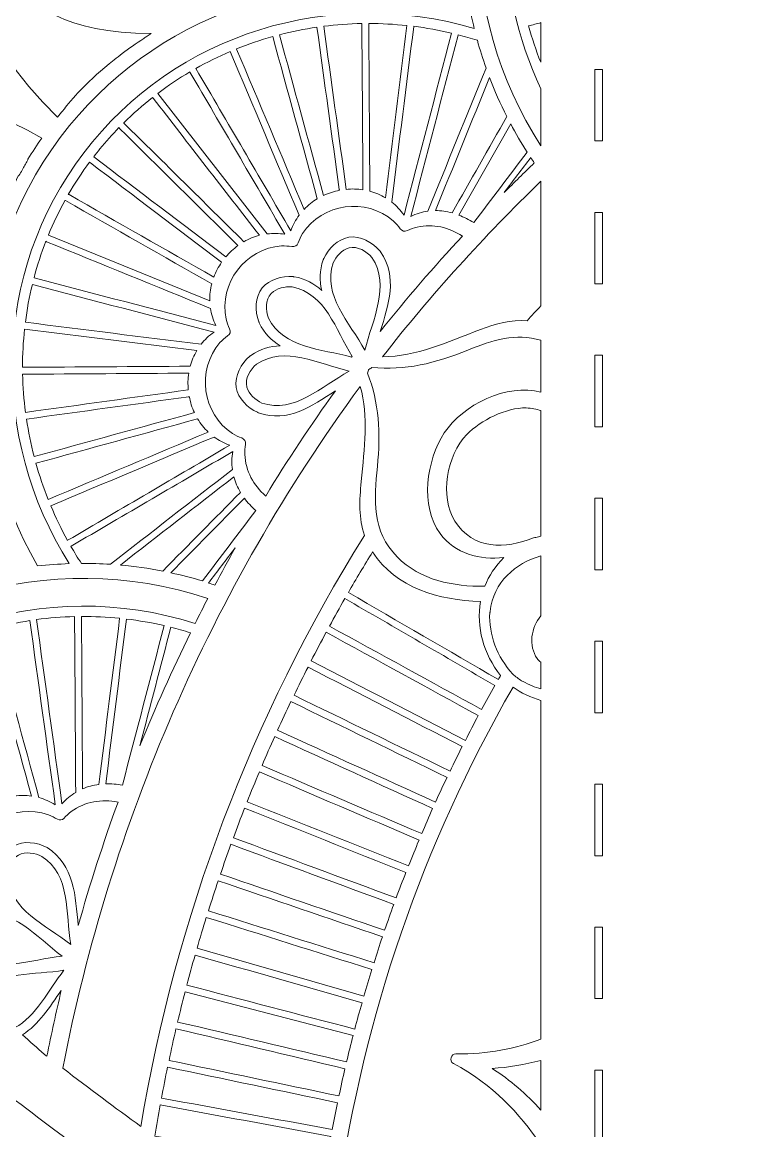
# Model space of a CAD drawing. Extents: x 13 to 948, y -975 to -268.
# Drawn here: x 159.5 to 251.7, y -739.2 to -599.6 of the extents above; entities that cross this region are included whole.
import ezdxf

# ---------------------------------------------------------------- set-up
doc = ezdxf.new("R2010")
doc.units = 0
doc.header["$MEASUREMENT"] = 0
doc.layers.add('Layer 1', color=7, linetype='Continuous', lineweight=0)

msp = doc.modelspace()

# ---------------------------------------------------------------- linework, layer by layer
at = {"layer": 'Layer 1'}
for points, knots in [([(937.67, -754.37), (937.67, -754.37), (937.67, -757.13), (937.67, -757.13), (937.67, -757.13), (936.53, -757.13), (936.53, -757.13), (936.53, -757.13), (936.53, -754.98), (936.53, -754.98), (936.53, -754.98), (936.45, -754.98), (936.45, -754.98), (936.45, -754.98), (936.45, -773.13), (936.45, -773.13), (936.45, -773.13), (936.42, -773.23), (936.42, -773.23), (936.42, -773.23), (936.42, -754.98), (936.42, -754.98), (936.42, -754.98), (930.74, -754.98), (930.74, -754.98), (930.74, -754.98), (930.74, -753.84), (930.74, -753.84), (930.74, -753.84), (937.24, -753.85), (937.24, -753.85), (937.24, -753.85), (937.24, -268.13), (937.24, -268.13), (937.24, -268.13), (585.77, -268.13), (585.77, -268.13), (585.77, -268.13), (585.77, -267.8), (585.77, -267.8), (585.77, -267.8), (584.81, -267.8), (584.81, -267.8), (584.81, -267.8), (584.81, -272.14), (584.81, -272.14), (584.81, -272.14), (583.68, -272.14), (583.68, -272.14), (583.68, -272.14), (583.68, -267.8), (583.68, -267.8), (583.68, -267.8), (233.17, -267.8), (233.17, -267.8), (233.17, -267.8), (233.17, -267.7), (233.17, -267.7), (233.17, -267.7), (231.67, -267.7), (231.67, -267.7), (231.67, -267.7), (231.67, -267.62), (231.67, -267.62), (231.67, -267.62), (194.12, -267.62), (194.12, -267.62), (189.36, -267.62), (184.7, -268.72), (180.48, -270.81), (180.33, -270.79), (180.19, -270.76), (180.05, -270.72), (180.01, -270.84), (179.96, -270.97), (179.92, -271.1), (178.75, -271.71), (177.61, -272.4), (176.52, -273.16), (171.9, -276.4), (165.53, -281), (157.98, -286.83), (75.27, -358.42), (123.19, -457.39), (13.49, -510.82), (123.19, -564.25), (75.27, -663.23), (157.98, -734.81), (165.57, -740.66), (171.95, -745.28), (176.58, -748.52), (181.7, -752.1), (187.79, -754.02), (194.04, -754.02), (194.04, -754.02), (231.67, -754.02), (231.67, -754.02), (231.67, -754.02), (231.67, -749.56), (231.67, -749.56), (231.67, -749.56), (232.61, -749.56), (232.61, -749.56), (232.61, -749.56), (232.61, -753.99), (232.61, -753.99), (232.61, -753.99), (583.68, -753.99), (583.68, -753.99), (583.68, -753.99), (583.68, -749.46), (583.68, -749.46), (583.68, -749.46), (584.81, -749.46), (584.81, -749.46), (584.81, -749.46), (584.81, -753.99), (584.81, -753.99), (584.81, -753.99), (584.25, -753.99), (584.25, -753.99), (584.25, -753.99), (584.25, -754), (584.25, -754), (578.12, -754.03), (573.17, -759.01), (573.17, -765.14), (573.17, -765.14), (573.17, -974.54), (573.17, -974.54), (573.17, -974.54), (584.25, -974.54), (584.25, -974.54), (584.25, -974.54), (584.25, -974.64), (584.25, -974.64), (584.25, -974.64), (584.94, -974.64), (584.94, -974.64), (584.94, -974.64), (588.59, -974.85), (594.96, -974.85), (596.36, -974.85), (597.89, -974.84), (599.54, -974.82), (600.97, -974.8), (602.48, -974.76), (604.08, -974.72), (621.83, -974.22), (649.87, -972.03), (679.28, -964.28), (679.8, -964.13), (680.33, -963.99), (680.87, -963.84), (682.82, -963.32), (684.78, -962.76), (686.73, -962.19), (687.31, -962.01), (687.91, -961.84), (688.49, -961.67), (694.87, -959.73), (701.26, -957.52), (707.58, -955), (709.47, -954.25), (711.33, -953.47), (713.2, -952.67), (717.19, -950.94), (721.12, -949.09), (725.02, -947.08), (726.08, -946.52), (727.16, -945.97), (728.22, -945.39), (729.98, -944.44), (731.72, -943.46), (733.45, -942.44), (734.35, -941.91), (735.25, -941.38), (736.15, -940.83), (736.98, -940.33), (737.8, -939.81), (738.62, -939.29), (739.95, -938.45), (741.26, -937.6), (742.54, -936.72), (749.1, -932.28), (755.33, -927.32), (761.12, -921.8), (761.12, -921.8), (764.53, -925.23), (771.38, -930.35), (774.03, -932.34), (777.18, -934.57), (780.85, -936.94), (784.86, -939.56), (789.49, -942.35), (794.74, -945.2), (799.76, -947.93), (805.32, -950.7), (811.46, -953.4), (811.84, -953.56), (812.22, -953.72), (812.6, -953.89), (813.4, -954.24), (814.21, -954.58), (815.04, -954.93), (816.42, -955.51), (817.84, -956.1), (819.29, -956.66), (819.88, -956.9), (820.46, -957.13), (821.04, -957.36), (822.57, -957.95), (824.11, -958.54), (825.7, -959.11), (826.6, -959.44), (827.51, -959.77), (828.44, -960.1), (852.72, -968.64), (883.55, -975.22), (920.95, -975.22), (925.99, -975.22), (931.16, -975.1), (936.45, -974.85), (936.45, -974.85), (936.44, -957.65), (936.44, -957.65), (936.44, -957.65), (936.44, -957.65), (936.45, -957.65), (936.45, -957.65), (936.45, -974.85), (936.45, -974.85), (936.45, -974.85), (936.53, -974.85), (936.53, -974.85), (936.53, -974.85), (936.53, -965.78), (936.53, -965.78), (936.53, -965.78), (937.67, -965.78), (937.67, -965.78), (937.67, -965.78), (937.67, -974.85), (937.67, -974.85), (937.67, -974.85), (947.59, -974.85), (947.59, -974.85), (947.59, -974.85), (947.59, -765.45), (947.59, -765.45), (947.59, -759.71), (943.24, -754.98), (937.67, -754.37)], [0, 0, 0, 0, 1, 1, 1, 2, 2, 2, 3, 3, 3, 4, 4, 4, 5, 5, 5, 6, 6, 6, 7, 7, 7, 8, 8, 8, 9, 9, 9, 10, 10, 10, 11, 11, 11, 12, 12, 12, 13, 13, 13, 14, 14, 14, 15, 15, 15, 16, 16, 16, 17, 17, 17, 18, 18, 18, 19, 19, 19, 20, 20, 20, 21, 21, 21, 22, 22, 22, 23, 23, 23, 24, 24, 24, 25, 25, 25, 26, 26, 26, 27, 27, 27, 28, 28, 28, 29, 29, 29, 30, 30, 30, 31, 31, 31, 32, 32, 32, 33, 33, 33, 34, 34, 34, 35, 35, 35, 36, 36, 36, 37, 37, 37, 38, 38, 38, 39, 39, 39, 40, 40, 40, 41, 41, 41, 42, 42, 42, 43, 43, 43, 44, 44, 44, 45, 45, 45, 46, 46, 46, 47, 47, 47, 48, 48, 48, 49, 49, 49, 50, 50, 50, 51, 51, 51, 52, 52, 52, 53, 53, 53, 54, 54, 54, 55, 55, 55, 56, 56, 56, 57, 57, 57, 58, 58, 58, 59, 59, 59, 60, 60, 60, 61, 61, 61, 62, 62, 62, 63, 63, 63, 64, 64, 64, 65, 65, 65, 66, 66, 66, 67, 67, 67, 68, 68, 68, 69, 69, 69, 70, 70, 70, 71, 71, 71, 72, 72, 72, 73, 73, 73, 74, 74, 74, 75, 75, 75, 76, 76, 76, 77, 77, 77, 78, 78, 78, 79, 79, 79, 80, 80, 80, 81, 81, 81, 82, 82, 82, 83, 83, 83, 84, 84, 84, 84]), ([(224.87, -540.91), (224.67, -540.76), (224.47, -540.6), (224.28, -540.45), (223.26, -539.67), (222.25, -538.88), (221.24, -538.09), (221.24, -538.07), (221.21, -538.07), (221.21, -538.06), (221.16, -538.04), (221.13, -538.03), (221.09, -538.01), (221.08, -538.01), (221.08, -538.01), (221.08, -538.01), (220.25, -537.63), (219.57, -537.41), (219.17, -537.29), (219.17, -537.29), (219.13, -537.29), (219.13, -537.29), (218.95, -537.23), (218.83, -537.2), (218.78, -537.19), (218.76, -537.19), (218.75, -537.18), (218.75, -537.18), (217.9, -536.96), (217.1, -536.85), (216.37, -536.82), (215.66, -536.78), (215, -536.82), (214.42, -536.9), (212.82, -537.12), (211.76, -537.63), (211.58, -537.73), (211.57, -537.73), (211.57, -537.74), (211.55, -537.75), (211.55, -537.74), (211.55, -537.74), (211.55, -537.74), (209.74, -538.54), (208.15, -539.82), (206.98, -541.55), (204.77, -538.31), (201.21, -535.86), (197.28, -535.86), (197.12, -535.86), (196.97, -535.86), (196.82, -535.86), (196.51, -535.88), (196.2, -535.91), (195.89, -535.96), (195.73, -535.99), (195.58, -536.01), (195.42, -536.04), (195.41, -536.04), (195.41, -536.03), (195.4, -536.05), (194.57, -536.22), (193.86, -536.51), (193.3, -536.79), (192.57, -537.16), (192.1, -537.51), (192, -537.6), (191.99, -537.61), (191.98, -537.62), (191.98, -537.62), (191.98, -537.62), (191.97, -537.63), (191.97, -537.63), (189.21, -539.6), (187.04, -542.96), (186.79, -546.15), (178.52, -540.79), (167.28, -550.46), (171.46, -559.39), (169.04, -559.28), (166.34, -560.13), (164.15, -561.61), (164.08, -561.65), (164.02, -561.69), (163.94, -561.73), (163.93, -561.73), (163.91, -561.75), (163.9, -561.76), (163.88, -561.77), (163.84, -561.79), (163.82, -561.81), (162.64, -562.55), (161.81, -563.47), (161.21, -564.35), (160.71, -565.1), (160.38, -565.81), (160.18, -566.35), (159.95, -566.95), (159.87, -567.34), (159.87, -567.34), (159.87, -567.34), (159.9, -567.33), (159.9, -567.33), (158.86, -571.47), (160.83, -575.74), (163.91, -578.62), (161.67, -579.7), (159.99, -581.4), (158.95, -583.48), (158.95, -583.48), (158.81, -583.76), (158.81, -583.76), (158.81, -583.76), (158.81, -583.77), (158.8, -583.79), (158.79, -583.81), (158.78, -583.84), (158.77, -583.86), (158.76, -583.89), (158.74, -583.91), (158.73, -583.95), (158.71, -584.01), (158.68, -584.1), (158.64, -584.18), (158.39, -584.92), (157.89, -586.57), (157.8, -588.55), (157.8, -588.55), (157.8, -588.85), (157.8, -588.85), (157.75, -590.35), (157.96, -592.02), (158.66, -593.62), (158.66, -593.62), (158.67, -593.63), (158.67, -593.63), (160.34, -597.46), (164.88, -600.95), (175.77, -601.02), (175.6, -601.14), (175.42, -601.24), (175.25, -601.35), (175.11, -601.44), (174.97, -601.53), (174.84, -601.63), (173.85, -602.27), (172.95, -602.9), (172.12, -603.52), (171.76, -603.8), (171.42, -604.06), (171.09, -604.33), (169.45, -605.62), (168.16, -606.82), (167.17, -607.83), (166.95, -608.05), (166.75, -608.25), (166.56, -608.45), (166.46, -608.56), (166.36, -608.67), (166.27, -608.76), (165.29, -609.83), (164.77, -610.54), (164.67, -610.69), (164.67, -610.71), (164.66, -610.71), (164.66, -610.71), (164.66, -610.71), (164.66, -610.72), (164.66, -610.72), (164.42, -610.99), (164.18, -611.27), (163.96, -611.56), (143.54, -591.73), (142.85, -558.25), (164.21, -538.58), (181.39, -522.76), (206.4, -521.95), (224.87, -533.69), (224.87, -533.69), (224.87, -540.91), (224.87, -540.91)], [0, 0, 0, 0, 1, 1, 1, 2, 2, 2, 3, 3, 3, 4, 4, 4, 5, 5, 5, 6, 6, 6, 7, 7, 7, 8, 8, 8, 9, 9, 9, 10, 10, 10, 11, 11, 11, 12, 12, 12, 13, 13, 13, 14, 14, 14, 15, 15, 15, 16, 16, 16, 17, 17, 17, 18, 18, 18, 19, 19, 19, 20, 20, 20, 21, 21, 21, 22, 22, 22, 23, 23, 23, 24, 24, 24, 25, 25, 25, 26, 26, 26, 27, 27, 27, 28, 28, 28, 29, 29, 29, 30, 30, 30, 31, 31, 31, 32, 32, 32, 33, 33, 33, 34, 34, 34, 35, 35, 35, 36, 36, 36, 37, 37, 37, 38, 38, 38, 39, 39, 39, 40, 40, 40, 41, 41, 41, 42, 42, 42, 43, 43, 43, 44, 44, 44, 45, 45, 45, 46, 46, 46, 47, 47, 47, 48, 48, 48, 49, 49, 49, 50, 50, 50, 51, 51, 51, 52, 52, 52, 53, 53, 53, 54, 54, 54, 55, 55, 55, 56, 56, 56, 57, 57, 57, 58, 58, 58, 59, 59, 59, 60, 60, 60, 60]), ([(224.87, -568.31), (219, -580.54), (218.83, -595.22), (224.87, -607.97), (224.87, -607.97), (224.87, -615.14), (224.87, -615.14), (214.05, -598.37), (214.47, -577.09), (224.87, -561.27), (224.87, -561.27), (224.87, -568.31), (224.87, -568.31)], [0, 0, 0, 0, 1, 1, 1, 2, 2, 2, 3, 3, 3, 4, 4, 4, 4]), ([(193.33, -582.11), (193.31, -582.74), (193.45, -583.35), (193.75, -583.91), (187.96, -583.77), (182.17, -583.46), (176.37, -583.38), (172.82, -583.32), (169.58, -584.32), (169.04, -588.2), (168.99, -588.31), (168.97, -588.44), (168.99, -588.59), (169.57, -592.28), (172.29, -593.52), (175.77, -593.49), (182.14, -593.43), (188.56, -592.57), (194.92, -592.17), (194.77, -592.65), (194.71, -593.14), (194.76, -593.62), (193.34, -593.86), (192.01, -594.16), (190.83, -594.47), (190.7, -594.51), (190.56, -594.54), (190.43, -594.57), (190.25, -594.63), (190.08, -594.67), (189.91, -594.72), (189.77, -594.76), (189.64, -594.8), (189.5, -594.83), (188, -595.27), (186.87, -595.66), (186.3, -595.87), (175.48, -598.5), (160.87, -600.89), (160.18, -588.69), (160.46, -573.19), (184.23, -580.57), (193.33, -582.11)], [0, 0, 0, 0, 1, 1, 1, 2, 2, 2, 3, 3, 3, 4, 4, 4, 5, 5, 5, 6, 6, 6, 7, 7, 7, 8, 8, 8, 9, 9, 9, 10, 10, 10, 11, 11, 11, 12, 12, 12, 13, 13, 13, 14, 14, 14, 14]), ([(215.69, -596.46), (215.9, -597.78), (216.16, -599.08), (216.48, -600.38), (198.47, -595.03), (178.8, -600.92), (167.28, -616.02), (155.71, -631.17), (155.42, -651.88), (165.44, -667.77), (164.11, -667.82), (162.78, -667.92), (161.46, -668.06), (151.3, -650.64), (152.62, -628.38), (165.48, -612.61), (177.53, -597.81), (197.33, -591.71), (215.69, -596.46)], [0, 0, 0, 0, 1, 1, 1, 2, 2, 2, 3, 3, 3, 4, 4, 4, 5, 5, 5, 6, 6, 6, 6]), ([(199.47, -620.67), (199.48, -620.7), (199.49, -620.72), (199.5, -620.75), (198.8, -620.88), (198.12, -621.09), (197.48, -621.4), (195.63, -614.65), (193.77, -607.91), (191.93, -601.17), (193.48, -600.77), (195.06, -600.45), (196.65, -600.22), (197.59, -607.03), (198.53, -613.85), (199.47, -620.67)], [0, 0, 0, 0, 1, 1, 1, 2, 2, 2, 3, 3, 3, 4, 4, 4, 5, 5, 5, 5]), ([(197.5, -600.09), (199.1, -599.89), (200.7, -599.78), (202.31, -599.74), (202.35, -606.72), (202.41, -613.7), (202.44, -620.68), (201.75, -620.57), (201.04, -620.56), (200.34, -620.63), (199.4, -613.78), (198.45, -606.94), (197.5, -600.09)], [0, 0, 0, 0, 1, 1, 1, 2, 2, 2, 3, 3, 3, 4, 4, 4, 4]), ([(205.29, -621.7), (204.66, -621.33), (204, -621.04), (203.31, -620.87), (203.27, -613.82), (203.23, -606.78), (203.18, -599.74), (204.78, -599.75), (206.4, -599.84), (207.99, -600), (207.08, -607.24), (206.19, -614.46), (205.29, -621.7)], [0, 0, 0, 0, 1, 1, 1, 2, 2, 2, 3, 3, 3, 4, 4, 4, 4]), ([(208.85, -600.12), (208.85, -600.12), (208.85, -600.1), (208.85, -600.1), (210.44, -600.3), (212.04, -600.58), (213.62, -600.96), (213.61, -600.97), (213.6, -600.98), (213.6, -600.98), (211.61, -608.61), (209.62, -616.24), (207.62, -623.88), (207.18, -623.23), (206.65, -622.69), (206.08, -622.24), (207, -614.87), (207.92, -607.5), (208.85, -600.12)], [0, 0, 0, 0, 1, 1, 1, 2, 2, 2, 3, 3, 3, 4, 4, 4, 5, 5, 5, 6, 6, 6, 6]), ([(224.87, -604.61), (224.86, -604.62), (224.84, -604.62), (224.84, -604.63), (224.25, -603.12), (223.75, -601.6), (223.32, -600.06), (223.83, -599.92), (224.35, -599.78), (224.87, -599.64), (224.87, -599.64), (224.87, -604.61), (224.87, -604.61)], [0, 0, 0, 0, 1, 1, 1, 2, 2, 2, 3, 3, 3, 4, 4, 4, 4]), ([(196.69, -621.81), (196.09, -622.17), (195.53, -622.63), (195.03, -623.15), (192.2, -616.42), (189.36, -609.7), (186.53, -602.98), (186.52, -602.97), (186.51, -602.96), (186.51, -602.94), (188, -602.34), (189.53, -601.82), (191.08, -601.39), (192.95, -608.2), (194.82, -615), (196.69, -621.81)], [0, 0, 0, 0, 1, 1, 1, 2, 2, 2, 3, 3, 3, 4, 4, 4, 5, 5, 5, 5]), ([(210.62, -623.37), (209.9, -623.47), (209.18, -623.7), (208.47, -624.06), (210.46, -616.44), (212.44, -608.82), (214.44, -601.2), (214.45, -601.19), (214.44, -601.18), (214.45, -601.17), (215.25, -601.37), (216.06, -601.6), (216.86, -601.85), (217.18, -603.03), (217.55, -604.19), (217.96, -605.35), (215.51, -611.36), (213.07, -617.37), (210.62, -623.37)], [0, 0, 0, 0, 1, 1, 1, 2, 2, 2, 3, 3, 3, 4, 4, 4, 5, 5, 5, 6, 6, 6, 6]), ([(106.1, -626.81), (105.35, -624.2), (104.6, -621.59), (103.83, -618.98), (119.66, -605.63), (143.08, -603.19), (161.98, -614.18), (161.37, -615.05), (160.8, -615.93), (160.24, -616.83), (160.22, -616.88), (160.2, -616.94), (160.18, -616.99), (160, -617.42), (159.69, -617.77), (159.5, -618.2), (159.39, -618.44), (159.25, -618.67), (159.07, -618.89), (159.06, -618.92), (159.04, -618.93), (159.02, -618.95), (158.38, -620.12), (157.79, -621.31), (157.24, -622.53), (157.24, -622.68), (157.21, -622.83), (157.18, -622.97), (157.13, -623.19), (157.04, -623.41), (156.95, -623.6), (156.59, -622.96), (156.23, -622.36), (155.84, -621.82), (155.12, -620.81), (154.34, -619.98), (153.54, -619.3), (152.76, -618.62), (151.96, -618.08), (151.16, -617.66), (150.44, -617.47), (149.73, -617.28), (149.02, -617.09), (147.8, -616.77), (146.58, -616.44), (145.37, -616.11), (145.37, -616.1), (145.35, -616.11), (145.34, -616.1), (145.34, -616.1), (145.21, -616.1), (145.21, -616.1), (145.2, -616.1), (145.2, -616.1), (145.2, -616.1), (144.31, -616.07), (143.61, -616.13), (143.21, -616.19), (143.21, -616.19), (143.17, -616.19), (143.17, -616.19), (142.99, -616.21), (142.87, -616.22), (142.81, -616.24), (142.8, -616.25), (142.79, -616.25), (142.79, -616.25), (141.94, -616.37), (141.17, -616.57), (140.5, -616.83), (139.84, -617.06), (139.27, -617.34), (138.78, -617.64), (137.41, -618.45), (136.66, -619.31), (136.52, -619.47), (136.51, -619.47), (136.52, -619.48), (136.51, -619.49), (136.5, -619.49), (136.5, -619.49), (136.5, -619.49), (135.18, -620.9), (134.24, -622.66), (133.83, -624.66), (130.61, -622.58), (126.47, -621.72), (122.92, -623.22), (122.78, -623.28), (122.64, -623.34), (122.51, -623.4), (122.23, -623.54), (121.97, -623.68), (121.71, -623.84), (121.58, -623.92), (121.45, -624), (121.31, -624.09), (121.3, -624.09), (121.3, -624.09), (121.3, -624.1), (120.61, -624.58), (120.08, -625.12), (119.69, -625.58), (119.17, -626.19), (118.89, -626.69), (118.83, -626.8), (118.82, -626.81), (118.81, -626.82), (118.81, -626.82), (118.81, -626.82), (118.81, -626.84), (118.81, -626.84), (117.06, -629.67), (116.39, -633.53), (117.38, -636.49), (114.35, -635.96), (111.63, -636.92), (109.56, -638.68), (108.39, -634.71), (107.24, -630.74), (106.1, -626.81)], [0, 0, 0, 0, 1, 1, 1, 2, 2, 2, 3, 3, 3, 4, 4, 4, 5, 5, 5, 6, 6, 6, 7, 7, 7, 8, 8, 8, 9, 9, 9, 10, 10, 10, 11, 11, 11, 12, 12, 12, 13, 13, 13, 14, 14, 14, 15, 15, 15, 16, 16, 16, 17, 17, 17, 18, 18, 18, 19, 19, 19, 20, 20, 20, 21, 21, 21, 22, 22, 22, 23, 23, 23, 24, 24, 24, 25, 25, 25, 26, 26, 26, 27, 27, 27, 28, 28, 28, 29, 29, 29, 30, 30, 30, 31, 31, 31, 32, 32, 32, 33, 33, 33, 34, 34, 34, 35, 35, 35, 36, 36, 36, 37, 37, 37, 38, 38, 38, 39, 39, 39, 40, 40, 40, 40]), ([(194.41, -623.89), (193.98, -624.47), (193.62, -625.13), (193.36, -625.85), (189.37, -619.04), (185.39, -612.24), (181.4, -605.43), (181.4, -605.42), (181.39, -605.42), (181.38, -605.41), (182.79, -604.62), (184.24, -603.9), (185.72, -603.28), (188.62, -610.15), (191.51, -617.02), (194.41, -623.89)], [0, 0, 0, 0, 1, 1, 1, 2, 2, 2, 3, 3, 3, 4, 4, 4, 5, 5, 5, 5]), ([(192.61, -626.29), (191.85, -626.17), (191.1, -626.15), (190.39, -626.25), (190.39, -626.25), (176.62, -608.54), (176.62, -608.54), (177.9, -607.55), (179.25, -606.66), (180.63, -605.84), (180.64, -605.85), (180.64, -605.86), (180.65, -605.87), (184.63, -612.67), (188.62, -619.48), (192.61, -626.29)], [0, 0, 0, 0, 1, 1, 1, 2, 2, 2, 3, 3, 3, 4, 4, 4, 5, 5, 5, 5]), ([(232.61, -614.52), (232.61, -614.52), (231.67, -614.52), (231.67, -614.52), (231.67, -614.52), (231.67, -605.52), (231.67, -605.52), (231.67, -605.52), (232.61, -605.52), (232.61, -605.52), (232.61, -605.52), (232.61, -614.52), (232.61, -614.52)], [0, 0, 0, 0, 1, 1, 1, 2, 2, 2, 3, 3, 3, 4, 4, 4, 4]), ([(213.68, -623.6), (212.99, -623.4), (212.29, -623.31), (211.58, -623.31), (213.85, -617.72), (216.13, -612.14), (218.4, -606.56), (219.03, -608.22), (219.76, -609.86), (220.58, -611.47), (218.28, -615.51), (215.98, -619.54), (213.68, -623.6)], [0, 0, 0, 0, 1, 1, 1, 2, 2, 2, 3, 3, 3, 4, 4, 4, 4]), ([(189.43, -626.42), (188.73, -626.6), (188.06, -626.87), (187.44, -627.22), (182.43, -622.25), (177.39, -617.28), (172.36, -612.32), (172.33, -612.29), (172.32, -612.29), (172.3, -612.27), (173.46, -611.12), (174.68, -610.05), (175.95, -609.05), (175.96, -609.08), (175.98, -609.11), (176, -609.14), (180.47, -614.91), (184.95, -620.66), (189.43, -626.42)], [0, 0, 0, 0, 1, 1, 1, 2, 2, 2, 3, 3, 3, 4, 4, 4, 5, 5, 5, 6, 6, 6, 6]), ([(186.7, -627.7), (186.13, -628.12), (185.62, -628.61), (185.17, -629.14), (179.63, -624.94), (174.09, -620.75), (168.55, -616.55), (168.54, -616.54), (168.52, -616.54), (168.52, -616.53), (168.78, -616.2), (169.04, -615.87), (169.31, -615.54), (170.07, -614.61), (170.87, -613.72), (171.7, -612.86), (171.71, -612.88), (171.73, -612.91), (171.75, -612.93), (176.73, -617.86), (181.71, -622.78), (186.7, -627.7)], [0, 0, 0, 0, 1, 1, 1, 2, 2, 2, 3, 3, 3, 4, 4, 4, 5, 5, 5, 6, 6, 6, 7, 7, 7, 7]), ([(216.4, -624.82), (215.79, -624.43), (215.17, -624.12), (214.52, -623.88), (214.52, -623.88), (221.06, -612.38), (221.06, -612.38), (221.7, -613.59), (222.38, -614.77), (223.13, -615.94), (220.89, -618.9), (218.64, -621.86), (216.4, -624.82)], [0, 0, 0, 0, 1, 1, 1, 2, 2, 2, 3, 3, 3, 4, 4, 4, 4]), ([(223.59, -616.62), (223.74, -616.84), (223.89, -617.08), (224.04, -617.31), (222.76, -618.53), (221.51, -619.76), (220.25, -621.03), (221.37, -619.55), (222.48, -618.08), (223.59, -616.62)], [0, 0, 0, 0, 1, 1, 1, 2, 2, 2, 3, 3, 3, 3]), ([(184.64, -629.82), (184.24, -630.4), (183.9, -631.03), (183.65, -631.68), (177.57, -628.22), (171.49, -624.76), (165.41, -621.3), (165.38, -621.29), (165.35, -621.28), (165.32, -621.27), (166.13, -619.88), (167.03, -618.52), (168.01, -617.19), (168.03, -617.23), (168.07, -617.27), (168.11, -617.3), (173.61, -621.47), (179.13, -625.65), (184.64, -629.82)], [0, 0, 0, 0, 1, 1, 1, 2, 2, 2, 3, 3, 3, 4, 4, 4, 5, 5, 5, 6, 6, 6, 6]), ([(224.87, -635.3), (224.28, -635.92), (223.69, -636.54), (223.12, -637.17), (221.09, -637.03), (219.2, -637.52), (217.24, -638.28), (212.94, -639.92), (209.27, -641.68), (204.91, -641.73), (211.05, -633.87), (217.74, -626.49), (224.87, -619.62), (224.87, -619.62), (224.87, -635.3), (224.87, -635.3)], [0, 0, 0, 0, 1, 1, 1, 2, 2, 2, 3, 3, 3, 4, 4, 4, 5, 5, 5, 5]), ([(183.39, -632.53), (183.21, -633.22), (183.13, -633.93), (183.15, -634.66), (183.15, -634.66), (162.82, -626.39), (162.82, -626.39), (162.82, -626.39), (162.82, -626.39), (162.81, -626.38), (163.42, -624.9), (164.13, -623.43), (164.92, -622), (164.94, -622.02), (164.95, -622.04), (164.98, -622.05), (171.11, -625.55), (177.25, -629.04), (183.39, -632.53)], [0, 0, 0, 0, 1, 1, 1, 2, 2, 2, 3, 3, 3, 4, 4, 4, 5, 5, 5, 6, 6, 6, 6]), ([(204.67, -628.49), (204.65, -628.46), (204.63, -628.46), (204.61, -628.43), (204.6, -628.41), (204.59, -628.39), (204.57, -628.37), (203.65, -627.32), (202.11, -626.42), (200.65, -626.67), (199.25, -626.91), (198.09, -628.11), (197.51, -629.33), (197.49, -629.36), (197.5, -629.39), (197.48, -629.42), (197.47, -629.44), (197.45, -629.46), (197.44, -629.49), (196.97, -630.87), (196.97, -632.14), (197.25, -633.35), (196.33, -632.52), (195.22, -631.9), (193.79, -631.63), (193.76, -631.62), (193.73, -631.63), (193.7, -631.64), (193.67, -631.63), (193.64, -631.62), (193.61, -631.62), (192.26, -631.53), (190.65, -631.95), (189.75, -633.05), (188.82, -634.2), (188.85, -635.98), (189.31, -637.3), (189.32, -637.32), (189.34, -637.35), (189.36, -637.37), (189.37, -637.4), (189.36, -637.42), (189.38, -637.45), (190.04, -638.78), (190.97, -639.67), (192.03, -640.34), (190.78, -640.39), (189.53, -640.72), (188.31, -641.55), (188.28, -641.57), (188.27, -641.6), (188.25, -641.61), (188.22, -641.63), (188.2, -641.63), (188.18, -641.65), (187.12, -642.58), (186.24, -644.11), (186.48, -645.57), (186.72, -646.98), (187.92, -648.13), (189.15, -648.71), (189.18, -648.72), (189.2, -648.72), (189.23, -648.74), (189.26, -648.75), (189.27, -648.77), (189.3, -648.78), (193.02, -650.06), (195.96, -647.94), (198.97, -646.01), (195.87, -650.33), (192.94, -654.73), (190.19, -659.25), (188.66, -657.88), (187.66, -656.13), (187.56, -654.02), (187.56, -653.59), (187.57, -653.17), (187.65, -652.75), (187.71, -652.37), (187.54, -652.08), (187.18, -651.94), (186.77, -651.8), (186.39, -651.61), (186.02, -651.39), (182.18, -648.88), (181.43, -643.41), (184.43, -639.93), (184.73, -639.62), (185.05, -639.34), (185.4, -639.08), (185.71, -638.86), (185.8, -638.53), (185.64, -638.19), (185.46, -637.8), (185.31, -637.38), (185.21, -636.96), (184.28, -632.47), (187.63, -628.07), (192.2, -627.75), (192.63, -627.75), (193.05, -627.77), (193.48, -627.83), (193.86, -627.9), (194.14, -627.73), (194.28, -627.37), (194.42, -626.96), (194.61, -626.58), (194.83, -626.2), (197.35, -622.37), (202.81, -621.62), (206.29, -624.62), (206.6, -624.92), (206.89, -625.24), (207.15, -625.6), (207.36, -625.9), (207.69, -625.98), (208.04, -625.82), (208.43, -625.64), (208.84, -625.51), (209.26, -625.39), (211.33, -624.94), (213.25, -625.42), (214.98, -626.51), (211.39, -630.38), (207.94, -634.39), (204.63, -638.53), (205.66, -635.13), (206.87, -631.75), (204.67, -628.49)], [0, 0, 0, 0, 1, 1, 1, 2, 2, 2, 3, 3, 3, 4, 4, 4, 5, 5, 5, 6, 6, 6, 7, 7, 7, 8, 8, 8, 9, 9, 9, 10, 10, 10, 11, 11, 11, 12, 12, 12, 13, 13, 13, 14, 14, 14, 15, 15, 15, 16, 16, 16, 17, 17, 17, 18, 18, 18, 19, 19, 19, 20, 20, 20, 21, 21, 21, 22, 22, 22, 23, 23, 23, 24, 24, 24, 25, 25, 25, 26, 26, 26, 27, 27, 27, 28, 28, 28, 29, 29, 29, 30, 30, 30, 31, 31, 31, 32, 32, 32, 33, 33, 33, 34, 34, 34, 35, 35, 35, 36, 36, 36, 37, 37, 37, 38, 38, 38, 39, 39, 39, 40, 40, 40, 41, 41, 41, 42, 42, 42, 43, 43, 43, 43]), ([(232.61, -632.52), (232.61, -632.52), (231.67, -632.52), (231.67, -632.52), (231.67, -632.52), (231.67, -623.53), (231.67, -623.53), (231.67, -623.53), (232.61, -623.53), (232.61, -623.53), (232.61, -623.53), (232.61, -632.52), (232.61, -632.52)], [0, 0, 0, 0, 1, 1, 1, 2, 2, 2, 3, 3, 3, 4, 4, 4, 4]), ([(183.23, -635.62), (183.35, -636.34), (183.56, -637.06), (183.91, -637.76), (176.27, -635.77), (168.64, -633.78), (161.02, -631.78), (161.02, -631.78), (161.01, -631.78), (161, -631.78), (161.41, -630.22), (161.91, -628.68), (162.51, -627.16), (162.53, -627.18), (162.56, -627.21), (162.59, -627.22), (169.48, -630.02), (176.35, -632.82), (183.23, -635.62)], [0, 0, 0, 0, 1, 1, 1, 2, 2, 2, 3, 3, 3, 4, 4, 4, 5, 5, 5, 6, 6, 6, 6]), ([(198.68, -629.9), (199.09, -629.08), (199.77, -628.25), (200.7, -628), (201.78, -627.72), (202.89, -628.45), (203.58, -629.22), (205.95, -632.8), (203.64, -636.99), (202.7, -640.89), (200.76, -637.38), (197.33, -633.99), (198.68, -629.9)], [0, 0, 0, 0, 1, 1, 1, 2, 2, 2, 3, 3, 3, 4, 4, 4, 4]), ([(183.68, -638.6), (183.04, -639.05), (182.51, -639.57), (182.05, -640.14), (174.68, -639.22), (167.31, -638.3), (159.93, -637.37), (159.93, -637.37), (159.91, -637.37), (159.91, -637.37), (160.12, -635.77), (160.4, -634.19), (160.79, -632.61), (160.79, -632.61), (160.8, -632.62), (160.8, -632.62), (168.43, -634.62), (176.05, -636.61), (183.68, -638.6)], [0, 0, 0, 0, 1, 1, 1, 2, 2, 2, 3, 3, 3, 4, 4, 4, 5, 5, 5, 6, 6, 6, 6]), ([(190.54, -636.86), (190.21, -635.88), (190.11, -634.55), (190.89, -633.75), (191.57, -633.05), (192.62, -632.86), (193.54, -632.92), (197.71, -633.73), (199.01, -638.28), (201.08, -641.67), (201.05, -641.7), (201.03, -641.73), (201.01, -641.76), (197.18, -640.7), (192.49, -640.63), (190.54, -636.86)], [0, 0, 0, 0, 1, 1, 1, 2, 2, 2, 3, 3, 3, 4, 4, 4, 5, 5, 5, 5]), ([(181.51, -640.94), (181.14, -641.57), (180.85, -642.22), (180.67, -642.9), (173.63, -642.96), (166.59, -642.99), (159.56, -643.04), (159.55, -641.44), (159.64, -639.82), (159.81, -638.22), (167.04, -639.13), (174.28, -640.04), (181.51, -640.94)], [0, 0, 0, 0, 1, 1, 1, 2, 2, 2, 3, 3, 3, 4, 4, 4, 4]), ([(224.87, -646.18), (220.59, -645.02), (215.02, -647.77), (212.69, -651.31), (210.46, -654.72), (209.61, -660.51), (212.17, -663.99), (214.01, -666.52), (217.18, -667.32), (220.21, -667), (219.11, -668.08), (218.32, -669.31), (217.8, -670.61), (213.81, -670.67), (209.68, -669.86), (206.75, -666.91), (203.56, -663.69), (203.86, -659.66), (204.26, -655.54), (204.68, -651.32), (204.51, -647.54), (203.01, -643.77), (203.12, -643.62), (203.16, -643.46), (203.15, -643.3), (203.31, -643.27), (203.44, -643.18), (203.55, -643.05), (207.75, -643.49), (211.58, -642.53), (215.66, -640.88), (218.82, -639.61), (221.67, -638.68), (224.87, -639.64), (224.87, -639.64), (224.87, -646.18), (224.87, -646.18)], [0, 0, 0, 0, 1, 1, 1, 2, 2, 2, 3, 3, 3, 4, 4, 4, 5, 5, 5, 6, 6, 6, 7, 7, 7, 8, 8, 8, 9, 9, 9, 10, 10, 10, 11, 11, 11, 12, 12, 12, 12]), ([(200.7, -643.52), (197.2, -645.46), (193.81, -648.89), (189.72, -647.54), (188.88, -647.13), (188.06, -646.46), (187.82, -645.53), (187.53, -644.45), (188.27, -643.33), (189.03, -642.64), (192.62, -640.27), (196.8, -642.59), (200.7, -643.52)], [0, 0, 0, 0, 1, 1, 1, 2, 2, 2, 3, 3, 3, 4, 4, 4, 4]), ([(232.61, -650.53), (232.61, -650.53), (231.67, -650.53), (231.67, -650.53), (231.67, -650.53), (231.67, -641.53), (231.67, -641.53), (231.67, -641.53), (232.61, -641.53), (232.61, -641.53), (232.61, -641.53), (232.61, -650.53), (232.61, -650.53)], [0, 0, 0, 0, 1, 1, 1, 2, 2, 2, 3, 3, 3, 4, 4, 4, 4]), ([(180.49, -643.78), (180.38, -644.48), (180.38, -645.19), (180.44, -645.88), (173.61, -646.83), (166.77, -647.77), (159.93, -648.72), (159.72, -647.11), (159.6, -645.52), (159.57, -643.91), (166.54, -643.87), (173.52, -643.82), (180.49, -643.78)], [0, 0, 0, 0, 1, 1, 1, 2, 2, 2, 3, 3, 3, 4, 4, 4, 4]), ([(164.62, -731.31), (170.61, -700.51), (183.29, -671.08), (202.11, -645.44), (203.17, -649.36), (202.63, -653.1), (202.23, -657.42), (202, -659.8), (201.89, -662.04), (202.64, -664.21), (188.38, -687.02), (178.86, -712.35), (174.46, -738.64), (171.23, -736.3), (167.94, -733.85), (164.62, -731.31)], [0, 0, 0, 0, 1, 1, 1, 2, 2, 2, 3, 3, 3, 4, 4, 4, 5, 5, 5, 5]), ([(180.49, -646.75), (180.51, -646.74), (180.54, -646.73), (180.57, -646.72), (180.69, -647.42), (180.91, -648.1), (181.21, -648.75), (174.48, -650.59), (167.74, -652.44), (161.02, -654.29), (160.62, -652.73), (160.29, -651.16), (160.06, -649.56), (166.87, -648.63), (173.68, -647.69), (180.49, -646.75)], [0, 0, 0, 0, 1, 1, 1, 2, 2, 2, 3, 3, 3, 4, 4, 4, 5, 5, 5, 5]), ([(224.87, -664.32), (224.66, -664.37), (224.45, -664.42), (224.25, -664.49), (224.15, -664.47), (224.05, -664.47), (223.94, -664.52), (220.41, -665.94), (216.29, -666.04), (214.03, -662.4), (212.1, -659.3), (212.98, -654.15), (215.55, -651.49), (217.28, -649.72), (220.51, -648.09), (223.02, -648.16), (223.69, -648.19), (224.31, -648.31), (224.87, -648.5), (224.87, -648.5), (224.87, -664.32), (224.87, -664.32)], [0, 0, 0, 0, 1, 1, 1, 2, 2, 2, 3, 3, 3, 4, 4, 4, 5, 5, 5, 6, 6, 6, 7, 7, 7, 7]), ([(181.62, -649.53), (181.99, -650.14), (182.43, -650.7), (182.95, -651.2), (176.23, -654.02), (169.51, -656.86), (162.79, -659.69), (162.2, -658.19), (161.67, -656.67), (161.24, -655.13), (168.03, -653.27), (174.83, -651.4), (181.62, -649.53)], [0, 0, 0, 0, 1, 1, 1, 2, 2, 2, 3, 3, 3, 4, 4, 4, 4]), ([(183.7, -651.82), (184.28, -652.25), (184.93, -652.6), (185.66, -652.86), (178.86, -656.85), (172.05, -660.83), (165.24, -664.83), (165.23, -664.83), (165.23, -664.84), (165.22, -664.84), (164.44, -663.43), (163.74, -661.97), (163.12, -660.49), (169.97, -657.6), (176.84, -654.7), (183.7, -651.82)], [0, 0, 0, 0, 1, 1, 1, 2, 2, 2, 3, 3, 3, 4, 4, 4, 5, 5, 5, 5]), ([(165.68, -665.57), (172.48, -661.6), (179.27, -657.62), (186.05, -653.64), (185.91, -654.42), (185.89, -655.17), (185.99, -655.91), (180.85, -659.89), (175.73, -663.87), (170.62, -667.85), (169.39, -667.77), (168.18, -667.73), (166.97, -667.74), (166.5, -667.03), (166.07, -666.31), (165.65, -665.59), (165.66, -665.58), (165.67, -665.58), (165.68, -665.57)], [0, 0, 0, 0, 1, 1, 1, 2, 2, 2, 3, 3, 3, 4, 4, 4, 5, 5, 5, 6, 6, 6, 6]), ([(186.17, -656.84), (186.36, -657.52), (186.65, -658.17), (187.01, -658.79), (183.75, -662.1), (180.49, -665.4), (177.22, -668.7), (175.45, -668.36), (173.68, -668.1), (171.89, -667.94), (176.66, -664.24), (181.42, -660.54), (186.17, -656.84)], [0, 0, 0, 0, 1, 1, 1, 2, 2, 2, 3, 3, 3, 4, 4, 4, 4]), ([(182.21, -669.94), (180.9, -669.55), (179.57, -669.21), (178.23, -668.92), (181.32, -665.79), (184.41, -662.66), (187.51, -659.53), (187.92, -660.08), (188.4, -660.59), (188.94, -661.08), (186.7, -664.03), (184.46, -666.99), (182.21, -669.94)], [0, 0, 0, 0, 1, 1, 1, 2, 2, 2, 3, 3, 3, 4, 4, 4, 4]), ([(232.61, -668.54), (232.61, -668.54), (231.67, -668.54), (231.67, -668.54), (231.67, -668.54), (231.67, -659.53), (231.67, -659.53), (231.67, -659.53), (232.61, -659.53), (232.61, -659.53), (232.61, -659.53), (232.61, -668.54), (232.61, -668.54)], [0, 0, 0, 0, 1, 1, 1, 2, 2, 2, 3, 3, 3, 4, 4, 4, 4]), ([(128.79, -687.91), (141.25, -672.31), (162.94, -665.54), (182.91, -672.14), (182.36, -673.19), (181.82, -674.24), (181.3, -675.3), (162.32, -669.27), (141.97, -676.08), (130.66, -691.25), (130.03, -690.15), (129.4, -689.04), (128.79, -687.91)], [0, 0, 0, 0, 1, 1, 1, 2, 2, 2, 3, 3, 3, 4, 4, 4, 4]), ([(186.35, -665.78), (185.48, -667.34), (184.63, -668.89), (183.79, -670.47), (183.52, -670.38), (183.26, -670.29), (182.99, -670.21), (184.11, -668.73), (185.23, -667.26), (186.35, -665.78)], [0, 0, 0, 0, 1, 1, 1, 2, 2, 2, 3, 3, 3, 3]), ([(219.79, -681.85), (219.69, -682.02), (219.61, -682.19), (219.51, -682.36), (213.21, -678.71), (206.9, -675.05), (200.61, -671.4), (201.6, -669.68), (202.62, -667.97), (203.66, -666.29), (206.61, -670.87), (212.04, -672.35), (217.26, -672.54), (216.7, -675.74), (217.64, -679.14), (219.79, -681.85)], [0, 0, 0, 0, 1, 1, 1, 2, 2, 2, 3, 3, 3, 4, 4, 4, 5, 5, 5, 5]), ([(224.87, -674.34), (223.62, -675.79), (223.27, -678.12), (224.4, -679.71), (224.53, -679.89), (224.69, -680.04), (224.87, -680.18), (224.87, -680.18), (224.87, -683.54), (224.87, -683.54), (224.12, -683.34), (223.38, -683.02), (222.62, -682.6), (222.56, -682.56), (222.49, -682.55), (222.43, -682.54), (222.05, -682.27), (221.68, -681.99), (221.33, -681.68), (219.34, -679.53), (218.3, -676.69), (218.42, -673.94), (218.45, -673.89), (218.47, -673.85), (218.47, -673.8), (218.92, -670.06), (221.62, -667.73), (224.87, -666.78), (224.87, -666.78), (224.87, -674.34), (224.87, -674.34)], [0, 0, 0, 0, 1, 1, 1, 2, 2, 2, 3, 3, 3, 4, 4, 4, 5, 5, 5, 6, 6, 6, 7, 7, 7, 8, 8, 8, 9, 9, 9, 10, 10, 10, 10]), ([(198.23, -675.64), (198.87, -674.47), (199.51, -673.31), (200.17, -672.16), (206.47, -675.81), (212.78, -679.46), (219.08, -683.13), (218.51, -684.13), (217.96, -685.12), (217.4, -686.14), (211.02, -682.64), (204.62, -679.14), (198.23, -675.64)], [0, 0, 0, 0, 1, 1, 1, 2, 2, 2, 3, 3, 3, 4, 4, 4, 4]), ([(155.77, -675.92), (157.32, -675.51), (158.89, -675.18), (160.47, -674.94), (161.55, -682.68), (162.61, -690.4), (163.68, -698.14), (163.01, -697.72), (162.33, -697.42), (161.62, -697.23), (159.68, -690.13), (157.73, -683.02), (155.77, -675.92)], [0, 0, 0, 0, 1, 1, 1, 2, 2, 2, 3, 3, 3, 4, 4, 4, 4]), ([(161.32, -674.81), (162.91, -674.6), (164.5, -674.48), (166.11, -674.43), (166.16, -681.82), (166.21, -689.2), (166.25, -696.58), (165.63, -696.96), (165.05, -697.42), (164.52, -698.02), (163.46, -690.28), (162.39, -682.55), (161.32, -674.81)], [0, 0, 0, 0, 1, 1, 1, 2, 2, 2, 3, 3, 3, 4, 4, 4, 4]), ([(169.17, -695.56), (168.45, -695.66), (167.77, -695.85), (167.12, -696.13), (167.08, -688.9), (167.03, -681.67), (166.98, -674.43), (168.58, -674.42), (170.19, -674.49), (171.79, -674.65), (170.92, -681.62), (170.04, -688.59), (169.17, -695.56)], [0, 0, 0, 0, 1, 1, 1, 2, 2, 2, 3, 3, 3, 4, 4, 4, 4]), ([(172.65, -674.74), (174.23, -674.93), (175.81, -675.21), (177.4, -675.57), (175.65, -682.27), (173.9, -688.96), (172.14, -695.66), (171.44, -695.53), (170.74, -695.48), (170.04, -695.51), (170.91, -688.58), (171.78, -681.66), (172.65, -674.74)], [0, 0, 0, 0, 1, 1, 1, 2, 2, 2, 3, 3, 3, 4, 4, 4, 4]), ([(150.39, -677.69), (151.87, -677.09), (153.39, -676.57), (154.94, -676.13), (156.84, -683.1), (158.76, -690.07), (160.68, -697.03), (159.96, -696.93), (159.24, -696.93), (158.54, -697.02), (155.82, -690.57), (153.1, -684.13), (150.39, -677.69)], [0, 0, 0, 0, 1, 1, 1, 2, 2, 2, 3, 3, 3, 4, 4, 4, 4]), ([(178.24, -675.78), (179.06, -675.98), (179.89, -676.22), (180.72, -676.48), (178.42, -681.14), (176.3, -685.88), (174.34, -690.69), (175.64, -685.72), (176.94, -680.75), (178.24, -675.78)], [0, 0, 0, 0, 1, 1, 1, 2, 2, 2, 3, 3, 3, 3]), ([(195.92, -680.01), (196.54, -678.8), (197.17, -677.6), (197.82, -676.41), (204.2, -679.9), (210.59, -683.4), (216.97, -686.9), (216.42, -687.94), (215.89, -688.98), (215.36, -690.03), (208.88, -686.68), (202.4, -683.35), (195.92, -680.01)], [0, 0, 0, 0, 1, 1, 1, 2, 2, 2, 3, 3, 3, 4, 4, 4, 4]), ([(232.61, -686.54), (232.61, -686.54), (231.67, -686.54), (231.67, -686.54), (231.67, -686.54), (231.67, -677.54), (231.67, -677.54), (231.67, -677.54), (232.61, -677.54), (232.61, -677.54), (232.61, -677.54), (232.61, -686.54), (232.61, -686.54)], [0, 0, 0, 0, 1, 1, 1, 2, 2, 2, 3, 3, 3, 4, 4, 4, 4]), ([(193.76, -684.35), (194.33, -683.16), (194.92, -681.97), (195.53, -680.79), (202, -684.13), (208.48, -687.47), (214.95, -690.8), (214.44, -691.83), (213.93, -692.86), (213.43, -693.89), (206.87, -690.71), (200.31, -687.53), (193.76, -684.35)], [0, 0, 0, 0, 1, 1, 1, 2, 2, 2, 3, 3, 3, 4, 4, 4, 4]), ([(224.87, -727.66), (221.65, -728.85), (218.21, -729.58), (214.17, -729.5), (213.53, -729.48), (213.28, -730.41), (213.84, -730.71), (218.89, -733.41), (222.11, -736.92), (224.87, -740.96), (224.87, -740.96), (224.87, -747.21), (224.87, -747.21), (224.87, -747.21), (199.33, -747.21), (199.33, -747.21), (202.53, -724.79), (209.96, -703.12), (221.36, -683.33), (222.36, -684.02), (223.58, -684.61), (224.87, -685.01), (224.87, -685.01), (224.87, -727.66), (224.87, -727.66)], [0, 0, 0, 0, 1, 1, 1, 2, 2, 2, 3, 3, 3, 4, 4, 4, 5, 5, 5, 6, 6, 6, 7, 7, 7, 8, 8, 8, 8]), ([(191.69, -688.75), (192.24, -687.54), (192.8, -686.33), (193.37, -685.14), (199.93, -688.31), (206.5, -691.5), (213.05, -694.69), (212.55, -695.72), (212.05, -696.76), (211.58, -697.8), (204.95, -694.78), (198.32, -691.76), (191.69, -688.75)], [0, 0, 0, 0, 1, 1, 1, 2, 2, 2, 3, 3, 3, 4, 4, 4, 4]), ([(189.74, -693.19), (190.25, -691.97), (190.79, -690.75), (191.33, -689.54), (197.96, -692.56), (204.6, -695.59), (211.22, -698.6), (210.75, -699.65), (210.31, -700.71), (209.86, -701.77), (203.15, -698.91), (196.44, -696.05), (189.74, -693.19)], [0, 0, 0, 0, 1, 1, 1, 2, 2, 2, 3, 3, 3, 4, 4, 4, 4]), ([(187.85, -697.76), (188.36, -696.5), (188.87, -695.25), (189.4, -693.99), (196.11, -696.85), (202.81, -699.71), (209.51, -702.57), (209.06, -703.65), (208.62, -704.74), (208.18, -705.84), (201.42, -703.15), (194.63, -700.45), (187.85, -697.76)], [0, 0, 0, 0, 1, 1, 1, 2, 2, 2, 3, 3, 3, 4, 4, 4, 4]), ([(232.61, -704.55), (232.61, -704.55), (231.67, -704.55), (231.67, -704.55), (231.67, -704.55), (231.67, -695.54), (231.67, -695.54), (231.67, -695.54), (232.61, -695.54), (232.61, -695.54), (232.61, -695.54), (232.61, -704.55), (232.61, -704.55)], [0, 0, 0, 0, 1, 1, 1, 2, 2, 2, 3, 3, 3, 4, 4, 4, 4]), ([(146.73, -713.93), (146.93, -711.33), (148.44, -708.88), (150.98, -707.61), (151.38, -707.43), (151.79, -707.3), (152.22, -707.2), (152.48, -707.14), (152.69, -706.85), (152.69, -706.57), (152.67, -706.14), (152.67, -705.71), (152.74, -705.28), (153.56, -700.7), (158.41, -697.86), (162.82, -699.38), (163.21, -699.54), (163.59, -699.74), (163.96, -699.96), (164.2, -700.12), (164.55, -700.07), (164.75, -699.86), (165.04, -699.54), (165.36, -699.25), (165.7, -698.98), (167.46, -697.73), (169.5, -697.39), (171.59, -697.79), (169.72, -702.91), (168.05, -708.11), (166.57, -713.35), (166.19, -709.63), (166.14, -705.76), (162.65, -703.51), (161.39, -702.87), (159.66, -702.6), (158.38, -703.36), (157.09, -704.11), (156.48, -705.75), (156.42, -707.16), (156.51, -708.68), (157.02, -709.91), (157.8, -710.95), (156.58, -710.5), (155.27, -710.34), (153.77, -710.64), (152.45, -711.09), (151.03, -712.11), (150.65, -713.55), (150.28, -714.99), (151.01, -716.58), (151.95, -717.62), (153.1, -718.62), (154.33, -719.11), (155.6, -719.31), (154.73, -719.7), (153.94, -720.25), (153.24, -721.03), (150.99, -718.73), (148.81, -716.36), (146.73, -713.93)], [0, 0, 0, 0, 1, 1, 1, 2, 2, 2, 3, 3, 3, 4, 4, 4, 5, 5, 5, 6, 6, 6, 7, 7, 7, 8, 8, 8, 9, 9, 9, 10, 10, 10, 11, 11, 11, 12, 12, 12, 13, 13, 13, 14, 14, 14, 15, 15, 15, 16, 16, 16, 17, 17, 17, 18, 18, 18, 19, 19, 19, 20, 20, 20, 20]), ([(186.12, -702.29), (186.58, -701.05), (187.05, -699.81), (187.54, -698.57), (194.32, -701.26), (201.1, -703.96), (207.86, -706.65), (207.45, -707.71), (207.02, -708.79), (206.62, -709.86), (199.79, -707.34), (192.96, -704.81), (186.12, -702.29)], [0, 0, 0, 0, 1, 1, 1, 2, 2, 2, 3, 3, 3, 4, 4, 4, 4]), ([(184.49, -706.87), (184.92, -705.6), (185.36, -704.36), (185.81, -703.11), (192.65, -705.64), (199.49, -708.16), (206.34, -710.68), (205.94, -711.76), (205.56, -712.85), (205.18, -713.93), (198.29, -711.58), (191.38, -709.22), (184.49, -706.87)], [0, 0, 0, 0, 1, 1, 1, 2, 2, 2, 3, 3, 3, 4, 4, 4, 4]), ([(157.72, -707.14), (157.76, -706.21), (158.17, -704.98), (159.03, -704.48), (159.9, -703.97), (161.17, -704.21), (162, -704.64), (165.63, -706.98), (164.98, -711.78), (165.62, -715.72), (162.48, -713.24), (157.98, -711.45), (157.72, -707.14)], [0, 0, 0, 0, 1, 1, 1, 2, 2, 2, 3, 3, 3, 4, 4, 4, 4]), ([(182.98, -711.48), (183.38, -710.22), (183.79, -708.95), (184.21, -707.7), (191.1, -710.05), (198, -712.4), (204.89, -714.76), (204.53, -715.85), (204.19, -716.94), (203.85, -718.04), (196.89, -715.85), (189.93, -713.66), (182.98, -711.48)], [0, 0, 0, 0, 1, 1, 1, 2, 2, 2, 3, 3, 3, 4, 4, 4, 4]), ([(164.53, -717.18), (160.56, -717.64), (156.13, -719.51), (152.87, -716.69), (152.24, -716.01), (151.65, -714.86), (151.91, -713.88), (152.16, -712.9), (153.24, -712.2), (154.13, -711.89), (158.34, -711.02), (161.3, -714.83), (164.53, -717.18)], [0, 0, 0, 0, 1, 1, 1, 2, 2, 2, 3, 3, 3, 4, 4, 4, 4]), ([(181.54, -716.21), (181.93, -714.9), (182.31, -713.61), (182.71, -712.31), (189.67, -714.5), (196.63, -716.69), (203.58, -718.87), (203.23, -719.99), (202.89, -721.12), (202.56, -722.24), (195.56, -720.23), (188.56, -718.21), (181.54, -716.21)], [0, 0, 0, 0, 1, 1, 1, 2, 2, 2, 3, 3, 3, 4, 4, 4, 4]), ([(232.61, -722.55), (232.61, -722.55), (231.67, -722.55), (231.67, -722.55), (231.67, -722.55), (231.67, -713.55), (231.67, -713.55), (231.67, -713.55), (232.61, -713.55), (232.61, -713.55), (232.61, -713.55), (232.61, -722.55), (232.61, -722.55)], [0, 0, 0, 0, 1, 1, 1, 2, 2, 2, 3, 3, 3, 4, 4, 4, 4]), ([(180.26, -720.84), (180.6, -719.58), (180.94, -718.31), (181.3, -717.06), (188.31, -719.06), (195.32, -721.08), (202.33, -723.09), (202.02, -724.19), (201.7, -725.27), (201.42, -726.38), (194.36, -724.54), (187.31, -722.69), (180.26, -720.84)], [0, 0, 0, 0, 1, 1, 1, 2, 2, 2, 3, 3, 3, 4, 4, 4, 4]), ([(154.16, -721.96), (156.63, -719.04), (161.08, -719.57), (164.77, -718.98), (162.8, -721.46), (161.27, -724.79), (158.58, -726.2), (157.07, -724.81), (155.6, -723.39), (154.16, -721.96)], [0, 0, 0, 0, 1, 1, 1, 2, 2, 2, 3, 3, 3, 3]), ([(162.63, -729.8), (162.52, -729.71), (162.4, -729.63), (162.29, -729.54), (161.36, -728.73), (160.45, -727.92), (159.55, -727.1), (161.59, -725.82), (162.96, -723.6), (164.44, -721.51), (163.78, -724.26), (163.19, -727.03), (162.63, -729.8)], [0, 0, 0, 0, 1, 1, 1, 2, 2, 2, 3, 3, 3, 4, 4, 4, 4]), ([(179.1, -725.49), (179.4, -724.22), (179.72, -722.94), (180.04, -721.67), (180.04, -721.67), (201.2, -727.19), (201.2, -727.19), (200.91, -728.3), (200.65, -729.4), (200.39, -730.51), (193.3, -728.83), (186.2, -727.16), (179.1, -725.49)], [0, 0, 0, 0, 1, 1, 1, 2, 2, 2, 3, 3, 3, 4, 4, 4, 4]), ([(200.18, -731.37), (199.92, -732.51), (199.67, -733.65), (199.42, -734.8), (192.28, -733.3), (185.15, -731.81), (178.01, -730.32), (178.3, -728.99), (178.58, -727.67), (178.89, -726.35), (185.99, -728.02), (193.09, -729.69), (200.18, -731.37)], [0, 0, 0, 0, 1, 1, 1, 2, 2, 2, 3, 3, 3, 4, 4, 4, 4]), ([(198.55, -739.03), (191.39, -737.71), (184.22, -736.39), (177.06, -735.07), (177.3, -733.77), (177.56, -732.47), (177.83, -731.17), (184.97, -732.67), (192.1, -734.16), (199.25, -735.65), (199.01, -736.78), (198.77, -737.91), (198.55, -739.03)], [0, 0, 0, 0, 1, 1, 1, 2, 2, 2, 3, 3, 3, 4, 4, 4, 4]), ([(224.87, -736.58), (223.07, -734.56), (221.01, -732.82), (218.72, -731.34), (220.81, -731.21), (222.86, -730.87), (224.87, -730.32), (224.87, -730.32), (224.87, -736.58), (224.87, -736.58)], [0, 0, 0, 0, 1, 1, 1, 2, 2, 2, 3, 3, 3, 3]), ([(232.61, -740.55), (232.61, -740.55), (231.67, -740.55), (231.67, -740.55), (231.67, -740.55), (231.67, -731.55), (231.67, -731.55), (231.67, -731.55), (232.61, -731.55), (232.61, -731.55), (232.61, -731.55), (232.61, -740.55), (232.61, -740.55)], [0, 0, 0, 0, 1, 1, 1, 2, 2, 2, 3, 3, 3, 4, 4, 4, 4]), ([(197.82, -743.29), (190.61, -742.14), (183.42, -741), (176.21, -739.85), (176.43, -738.55), (176.65, -737.24), (176.89, -735.93), (184.07, -737.26), (191.24, -738.57), (198.4, -739.89), (198.19, -741.02), (198, -742.16), (197.82, -743.29)], [0, 0, 0, 0, 1, 1, 1, 2, 2, 2, 3, 3, 3, 4, 4, 4, 4])]:
    msp.add_open_spline(points, degree=3, knots=knots, dxfattribs=at)

doc.saveas('drawing.dxf')
